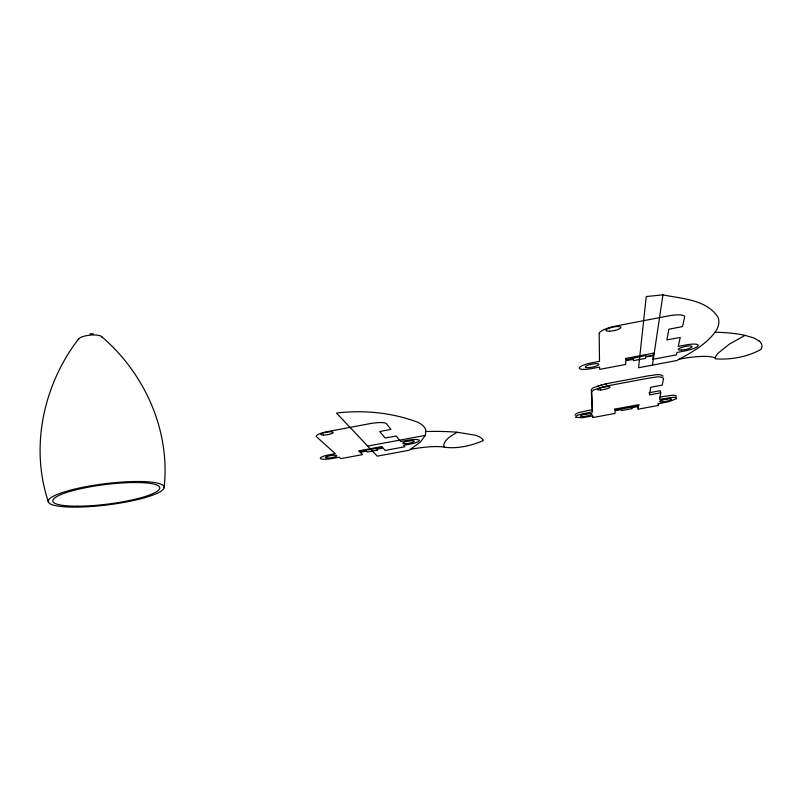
<?xml version="1.0" encoding="UTF-8"?>
<svg xmlns="http://www.w3.org/2000/svg" width="802" height="802" viewBox="0 0 802 802"><rect width="100%" height="100%" fill="white"/><g stroke="black" fill="none" stroke-linecap="round" stroke-linejoin="round"><path stroke-width="1.2" d="M164.069 487.847A58.356 10.667 -7.1 0 0 79.609 487.957A58.356 10.667 -7.1 0 0 74.937 507.125A58.356 10.667 -7.1 0 0 164.069 487.847C170.615 430.975 144.781 373.341 101.623 336.609M676.417 398.674L676.607 397.922L675.484 397.431L673.109 397.291L659.565 399.306L660.758 392.82L649.52 394.905L650.693 387.296L662.262 385.11L663.555 378.384C659.986 375.166 653.8 377.942 649.52 377.983L606.132 386.113L593.65 389.962L591.756 391.827L592.508 411.737L579.104 414.714L576.678 415.737L575.525 417.361L582.613 417.662L592.668 415.927L592.808 417.561L614.974 413.461L615.144 410.754L621.56 409.561L621.62 410.534L631.765 408.659L632.026 407.606L638.462 406.413L638.161 409.17L658.231 405.471L658.723 403.697L668.958 401.672L676.407 398.694M652.437 365.121L662.933 294.875C681.69 298.755 706.452 299.417 717.95 317.161A222.144 51.709 -10.4 0 1 715.986 330.845C706.462 344.619 691.033 352.669 676.718 360.549L638.552 367.747L646.252 296.539L662.933 294.875M675.956 396.589L676.136 395.817L675.013 395.326L672.678 395.185L660.186 396.99M425.361 435.366L425.902 430.654A187.347 36.852 -8.1 0 0 418.133 422.393C392.539 412.609 363.647 409.772 336.489 413.09L377.271 456.168L409.13 450.263L420.338 442.113L425.361 435.366L367.737 446.082M483.015 440.097L482.664 440.879C470.934 445.802 457.15 448.98 444.519 447.215A33.022 6.035 -9.4 0 0 410.764 449.28M78.696 338.795C43.649 384.148 29.824 446.654 48.3 501.601M631.906 408.609L631.485 406.524M483.035 440.097A111.177 20.451 -9.1 0 0 475.185 435.205L457.14 432.248C452.228 435.376 445.952 438.283 443.937 444.178A114.706 21.103 -10.5 0 0 444.519 447.215M759.344 341.151L753.78 337.933L745.048 335.376L729.65 343.928L718.041 353.221A140.921 27.609 -13 0 0 715.093 357.973A39.418 8.01 -11.7 0 0 679.444 359.116M649.049 392.749L660.287 390.674L660.718 392.82M663.053 376.138C659.505 372.9 653.299 375.677 649.018 375.707L605.65 383.847L593.179 387.717L591.295 389.582L592.077 409.632L578.673 412.619L576.277 413.632L575.104 415.286M592.808 417.561L592.437 415.496M637.76 407.105L638.252 409.16M89.864 333.843L93.403 333.832M715.093 357.973L715.544 358.835C730.863 359.978 747.785 356.88 761.178 349.301A132.14 27.428 -11.4 0 0 759.324 341.161M657.941 403.346L658.392 405.411M592.077 409.632L592.508 411.737M599.184 333.502L599.495 361.351L591.986 362.775A13.012 2.837 -11.2 0 0 579.295 368.068A13.012 2.837 -11.2 0 0 592.117 368.529L599.555 367.126L599.736 369.371L625.55 364.489L625.921 360.75L633.44 359.326L633.41 360.669L645.48 358.374L645.72 356.97L653.269 355.547L652.718 359.326L676.387 354.865L676.968 352.469L684.477 351.045A13.283 2.847 -12 0 0 698.231 345.542A13.283 2.847 -12 0 0 685.981 344.94L678.271 346.404L680.206 337.421L666.903 339.908L668.818 329.251L682.532 326.584L684.587 317.081A17.654 4.15 -12.2 0 0 668.096 315.968L616.387 325.933A17.443 4.14 -11.7 0 0 599.184 333.502M425.982 431.506A141.854 25.854 -8.9 0 1 457.14 432.248M715.053 332.198A167.668 34.737 -11.1 0 1 745.048 335.376M78.325 339.717A11.9 3.408 -5.9 0 1 89.624 335.196A11.9 3.408 -5.9 0 1 101.964 337.171M607.665 386.103A6.416 1.303 -11.1 0 1 600.096 387.727M597.761 386.353A6.416 1.303 -11.1 0 1 598.763 385.892M600.066 385.441A6.416 1.303 -11.1 0 1 601.59 385.02M604.868 384.409A6.416 1.303 -11.1 0 1 606.392 384.248M588.738 413.371A5.895 1.113 -10.8 0 1 581.751 414.484M669.119 398.293A5.995 1.113 -11.4 0 1 663.394 399.647M662.011 399.787A5.995 1.113 -11.4 0 1 660.838 399.827M614.893 409.1L614.883 410.153L631.976 407.015L638.803 405.742L638.993 404.639L614.913 409.09M625.76 358.424L625.65 359.908L645.54 355.486C645.269 356.83 655.054 356.359 653.911 353.08L625.76 358.424M377.491 450.092L367.416 451.987L366.514 451.155L360.268 452.318L362.544 454.594L340.95 458.624L339.266 457.24L333.071 458.393A10.937 2.085 -8.8 0 1 320.459 458.584A10.937 2.085 -8.8 0 1 329.071 454.844L335.306 453.681L316.519 436.769A14.406 2.967 -8.8 0 1 327.777 431.576L369.983 423.646A14.466 2.987 -9.1 0 1 386.363 423.656L390.945 429.401L379.717 431.536L385.231 438.032L396.238 436.007L400.659 441.531L407.045 440.348A11.017 2.115 -9.4 0 1 419.266 440.238A11.017 2.115 -9.4 0 1 409.912 444.138L403.667 445.29L404.789 446.784L385.171 450.423L382.985 448.077L376.709 449.25L377.491 450.092M366.273 450.523L359.426 451.807L358.524 450.894L381.892 446.544L382.795 447.486L365.882 450.123L366.273 450.523M77.523 506.192A53.904 9.855 -7.1 0 0 159.728 488.368A53.904 9.855 -7.1 0 0 81.573 488.528A53.904 9.855 -7.1 0 0 77.523 506.192M609.6 331.206A7.649 1.825 -11.7 0 0 620.928 327.427A7.649 1.825 -11.7 0 0 609.761 327.958A7.649 1.825 -11.7 0 0 609.6 331.206M588.678 367.637A6.917 1.514 -11.2 0 0 598.853 364.389A6.917 1.514 -11.2 0 0 588.648 364.98A6.917 1.514 -11.2 0 0 588.678 367.637M681.409 350.073A7.068 1.514 -12 0 0 692.136 346.715A7.068 1.514 -12 0 0 682.131 347.256A7.068 1.514 -12 0 0 681.409 350.073M323.417 435.055A6.316 1.303 -8.7 0 0 333.151 432.629A6.316 1.303 -8.7 0 0 324.229 432.659A6.316 1.303 -8.7 0 0 323.417 435.055M327.838 458.032A5.825 1.113 -8.8 0 0 336.83 455.857A5.825 1.113 -8.8 0 0 328.609 455.987A5.825 1.113 -8.8 0 0 327.838 458.032M404.96 443.717A5.865 1.123 -9.4 0 0 414.223 441.491A5.865 1.123 -9.4 0 0 406.273 441.551A5.865 1.123 -9.4 0 0 404.96 443.717M600.528 389.972A6.416 1.293 -11.1 0 0 610.001 387.065A6.416 1.293 -11.1 0 0 600.578 387.687A6.416 1.293 -11.1 0 0 600.528 389.972M583.355 416.519A5.895 1.103 -10.7 0 0 592.016 413.952A5.895 1.103 -10.7 0 0 583.285 414.594A5.895 1.103 -10.7 0 0 583.355 416.519M662.442 401.882A5.995 1.103 -11.3 0 0 671.505 399.226A5.995 1.103 -11.3 0 0 662.913 399.837A5.995 1.103 -11.3 0 0 662.442 401.882"/></g></svg>
